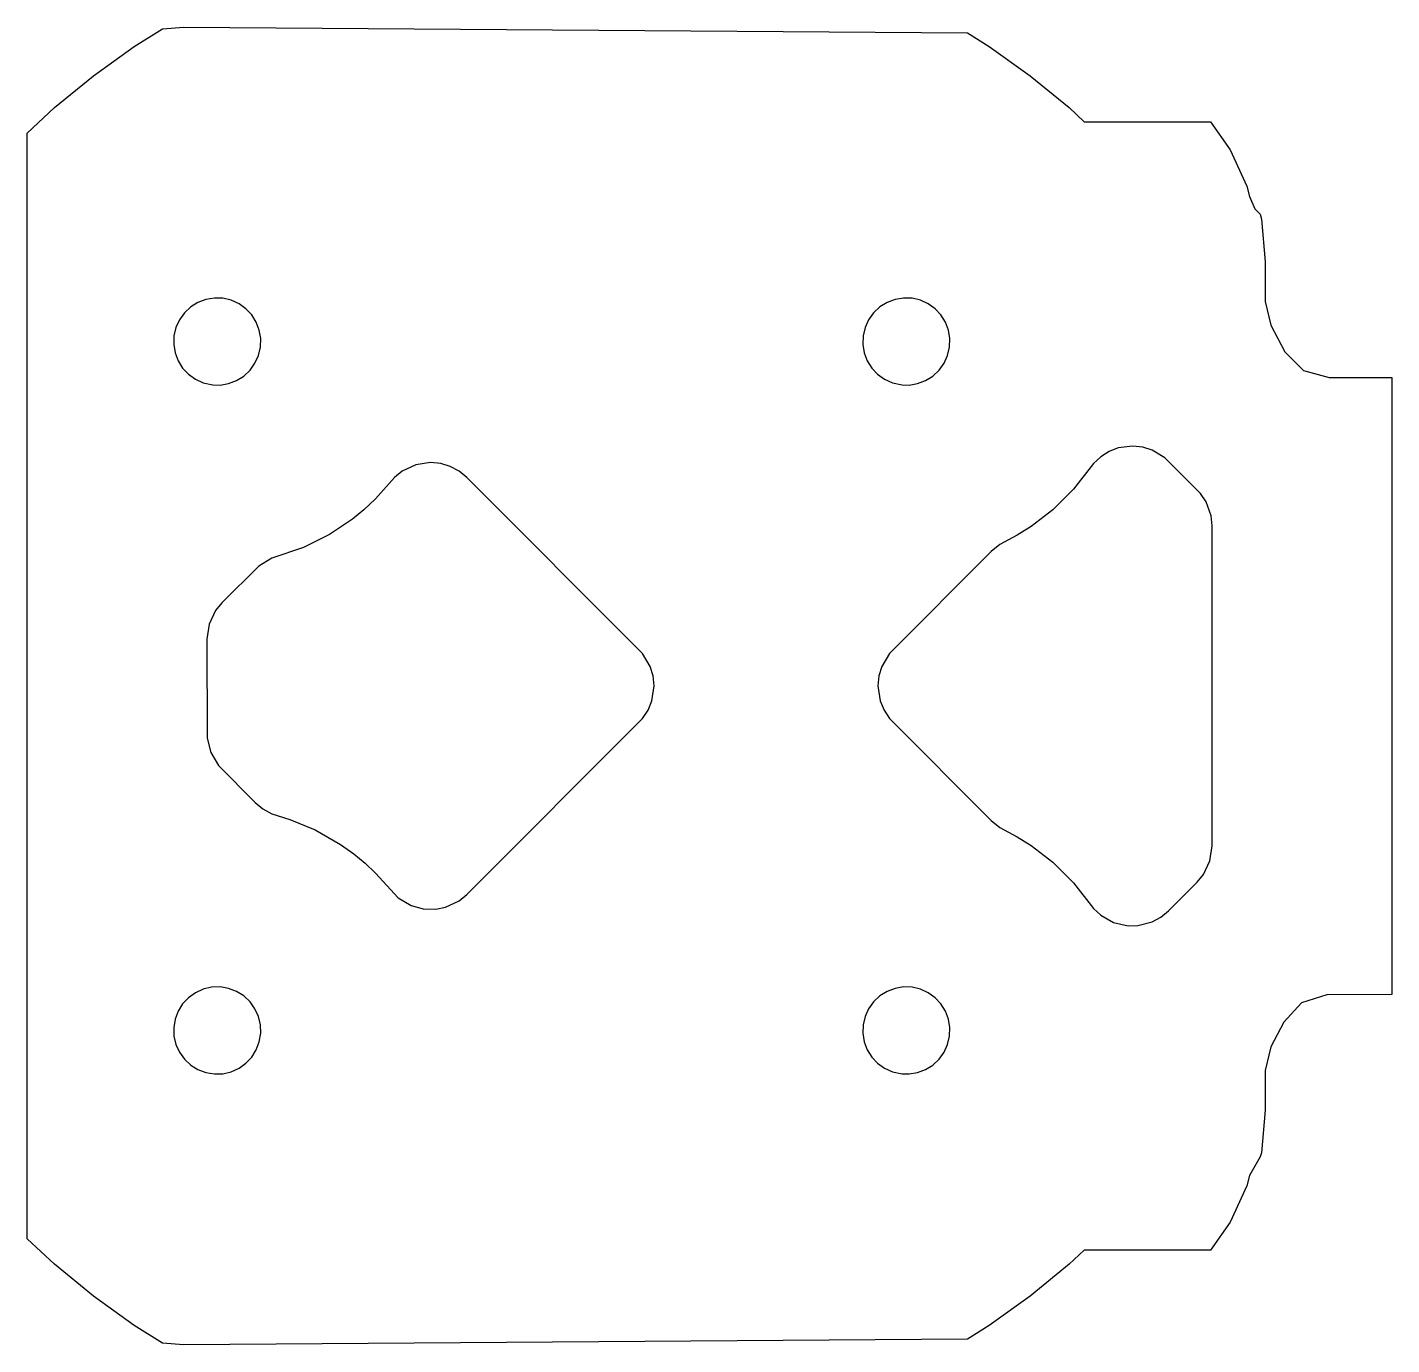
# Model space of a CAD drawing. Header units: millimetres. Extents: x 0 to 53.2, y 0 to 51.4.
import ezdxf

# ---------------------------------------------------------------- set-up
doc = ezdxf.new("R2010")
doc.units = ezdxf.units.MM
doc.layers.add('CUT', color=1, linetype='Continuous')

msp = doc.modelspace()

# ---------------------------------------------------------------- linework, layer by layer
at = {"layer": 'CUT'}
for points in [[(6.1, 0), (5.266, 0.066), (4.173, 0.746), (2.578, 1.889), (1.06, 3.135), (0, 4.127), (0, 47.252), (1.06, 48.245), (2.578, 49.49), (4.173, 50.634), (5.266, 51.313), (6.1, 51.38), (36.665, 51.158), (37.508, 50.634), (39.103, 49.49), (40.621, 48.245), (41.214, 47.69), (46.137, 47.69), (46.895, 46.597), (47.552, 45.178), (47.657, 44.783), (47.857, 44.298), (48.067, 44.088), (48.117, 43.902), (48.262, 42.236), (48.262, 40.689), (48.488, 39.766), (49.03, 38.727), (49.762, 37.995), (50.762, 37.727), (53.2, 37.727), (53.2, 13.653), (50.675, 13.651), (49.688, 13.339), (48.988, 12.576), (48.488, 11.614), (48.262, 10.691), (48.262, 9.144), (48.117, 7.477), (48.076, 7.326), (47.657, 6.596), (47.552, 6.202), (46.895, 4.782), (46.137, 3.69), (41.214, 3.69), (40.621, 3.135), (39.103, 1.889), (37.508, 0.746), (36.665, 0.222), (6.1, 0)], [(7.239, 37.434), (7.517, 37.428), (7.845, 37.483), (8.157, 37.6), (8.44, 37.776), (8.684, 38.004), (8.878, 38.275), (9.015, 38.578), (9.091, 38.903), (9.102, 39.236), (9.047, 39.565), (8.93, 39.877), (8.754, 40.16), (8.526, 40.403), (8.255, 40.597), (7.952, 40.735), (7.627, 40.81), (7.294, 40.821), (6.965, 40.767), (6.654, 40.65), (6.371, 40.474), (6.127, 40.246), (5.933, 39.975), (5.796, 39.671), (5.72, 39.347), (5.709, 39.014), (5.763, 38.685), (5.881, 38.373), (6.057, 38.09), (6.285, 37.847), (6.555, 37.653), (6.859, 37.515), (7.239, 37.434)], [(34.109, 37.434), (34.387, 37.428), (34.715, 37.483), (35.027, 37.6), (35.31, 37.776), (35.554, 38.004), (35.748, 38.275), (35.885, 38.578), (35.961, 38.903), (35.972, 39.236), (35.918, 39.565), (35.8, 39.877), (35.624, 40.16), (35.396, 40.403), (35.125, 40.597), (34.822, 40.735), (34.497, 40.81), (34.164, 40.821), (33.835, 40.767), (33.524, 40.65), (33.241, 40.474), (32.997, 40.246), (32.803, 39.975), (32.666, 39.671), (32.59, 39.347), (32.579, 39.014), (32.633, 38.685), (32.751, 38.373), (32.927, 38.09), (33.155, 37.847), (33.425, 37.653), (33.729, 37.515), (34.109, 37.434)], [(42.919, 16.339), (43.304, 16.345), (43.861, 16.491), (44.2, 16.674), (44.497, 16.918), (45.614, 18.036), (45.863, 18.339), (46.114, 18.869), (46.2, 19.45), (46.2, 31.93), (46.162, 32.32), (45.964, 32.872), (45.746, 33.198), (44.354, 34.591), (43.861, 34.889), (43.494, 35.004), (43.112, 35.047), (42.54, 34.972), (42.182, 34.833), (41.856, 34.627), (41.577, 34.363), (40.797, 33.362), (39.989, 32.56), (39.138, 31.907), (38.598, 31.572), (37.924, 31.208), (37.584, 30.935), (33.622, 26.959), (33.32, 26.455), (33.206, 26.08), (33.168, 25.69), (33.254, 25.109), (33.404, 24.747), (33.622, 24.421), (37.584, 20.445), (37.924, 20.172), (38.598, 19.808), (39.138, 19.473), (39.989, 18.819), (40.797, 18.017), (41.577, 17.017), (41.856, 16.753), (42.358, 16.469), (42.919, 16.339)], [(15.435, 17.002), (15.924, 16.988), (16.309, 17.064), (16.839, 17.315), (17.143, 17.564), (23.986, 24.421), (24.204, 24.747), (24.354, 25.109), (24.44, 25.69), (24.401, 26.08), (24.288, 26.455), (23.986, 26.959), (17.143, 33.816), (16.839, 34.064), (16.494, 34.249), (16.119, 34.363), (15.728, 34.401), (15.148, 34.315), (14.617, 34.064), (14.314, 33.816), (13.582, 32.994), (13.119, 32.56), (12.677, 32.201), (11.785, 31.604), (10.766, 31.097), (9.535, 30.67), (9.032, 30.369), (7.586, 28.936), (7.337, 28.633), (7.086, 28.103), (7, 27.522), (7.01, 23.661), (7.152, 23.092), (7.454, 22.589), (8.886, 21.143), (9.189, 20.894), (9.535, 20.709), (10.234, 20.485), (11.225, 20.074), (12.213, 19.509), (12.729, 19.139), (13.168, 18.776), (13.582, 18.385), (14.46, 17.432), (14.963, 17.131), (15.435, 17.002)], [(7.294, 10.558), (7.627, 10.569), (7.952, 10.645), (8.255, 10.783), (8.526, 10.977), (8.754, 11.22), (8.93, 11.503), (9.047, 11.815), (9.102, 12.144), (9.091, 12.477), (9.015, 12.801), (8.878, 13.105), (8.684, 13.376), (8.44, 13.604), (8.157, 13.779), (7.845, 13.897), (7.517, 13.951), (7.184, 13.94), (6.859, 13.865), (6.555, 13.727), (6.285, 13.533), (6.057, 13.29), (5.881, 13.007), (5.763, 12.695), (5.709, 12.366), (5.72, 12.033), (5.796, 11.708), (5.933, 11.405), (6.127, 11.134), (6.371, 10.906), (6.654, 10.73), (6.965, 10.613), (7.294, 10.558)], [(34.109, 10.564), (34.387, 10.558), (34.715, 10.613), (35.027, 10.73), (35.31, 10.906), (35.554, 11.134), (35.748, 11.405), (35.885, 11.708), (35.961, 12.033), (35.972, 12.366), (35.918, 12.695), (35.8, 13.007), (35.624, 13.29), (35.396, 13.533), (35.125, 13.727), (34.822, 13.865), (34.497, 13.94), (34.164, 13.951), (33.835, 13.897), (33.524, 13.779), (33.241, 13.604), (32.997, 13.376), (32.803, 13.105), (32.666, 12.801), (32.59, 12.477), (32.579, 12.144), (32.633, 11.815), (32.751, 11.503), (32.927, 11.22), (33.155, 10.977), (33.425, 10.783), (33.729, 10.645), (34.109, 10.564)]]:
    msp.add_lwpolyline(points, close=True, dxfattribs=at)

doc.saveas('drawing.dxf')
